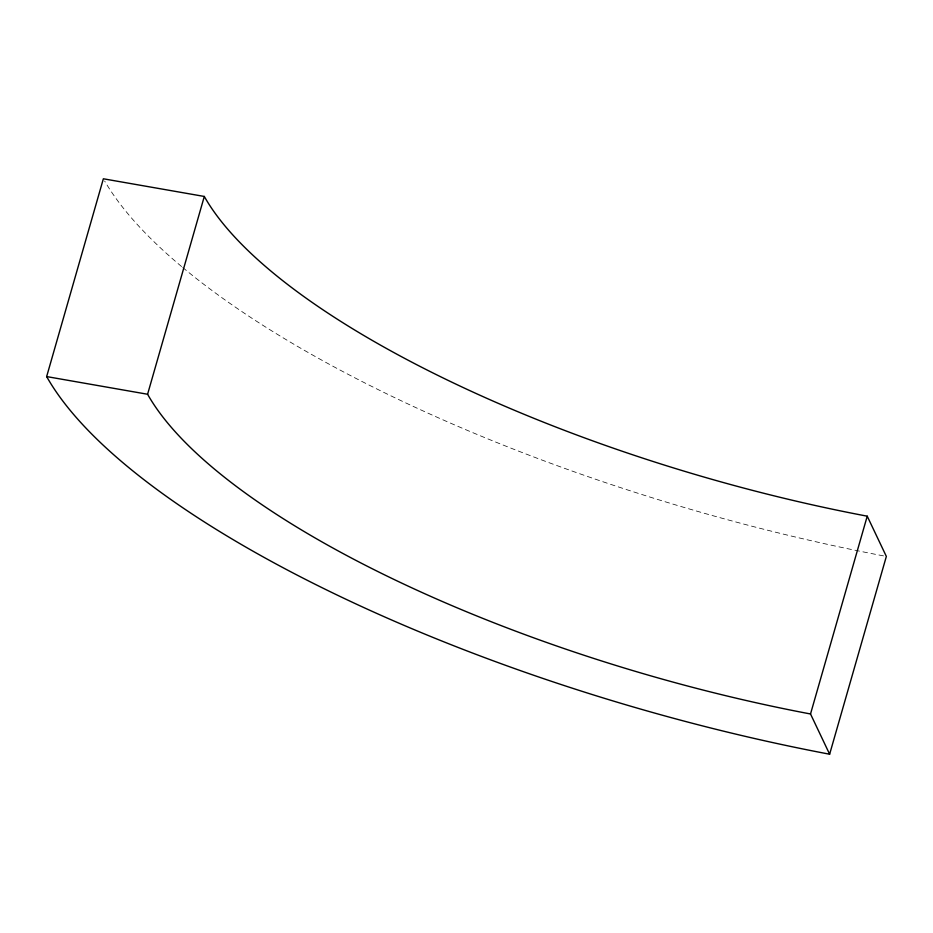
<?xml version="1.0" encoding="UTF-8"?>
<svg xmlns="http://www.w3.org/2000/svg" width="933" height="933" viewBox="0 0 933 933"><rect width="100%" height="100%" fill="white"/><g stroke="black" fill="none" stroke-linecap="round" stroke-linejoin="round"><path stroke-width="0.7" stroke-dasharray="4.67 3.5" d="M883.528 555.881A699.517 226.591 16 0 1 182.693 267.479M181.585 266.546A699.517 226.591 16 0 1 104.671 181.06"/><path stroke-width="1.4" d="M46.65 376.582L103.365 178.786L204.304 196.455A592.268 191.848 16 0 0 867.235 516.182L886.35 556.418L829.635 754.214A699.517 226.591 16 0 1 46.65 376.582L147.589 394.251A592.268 191.848 16 0 0 810.52 713.978L829.635 754.214M147.589 394.251L204.304 196.455M810.52 713.978L867.235 516.182"/></g></svg>
